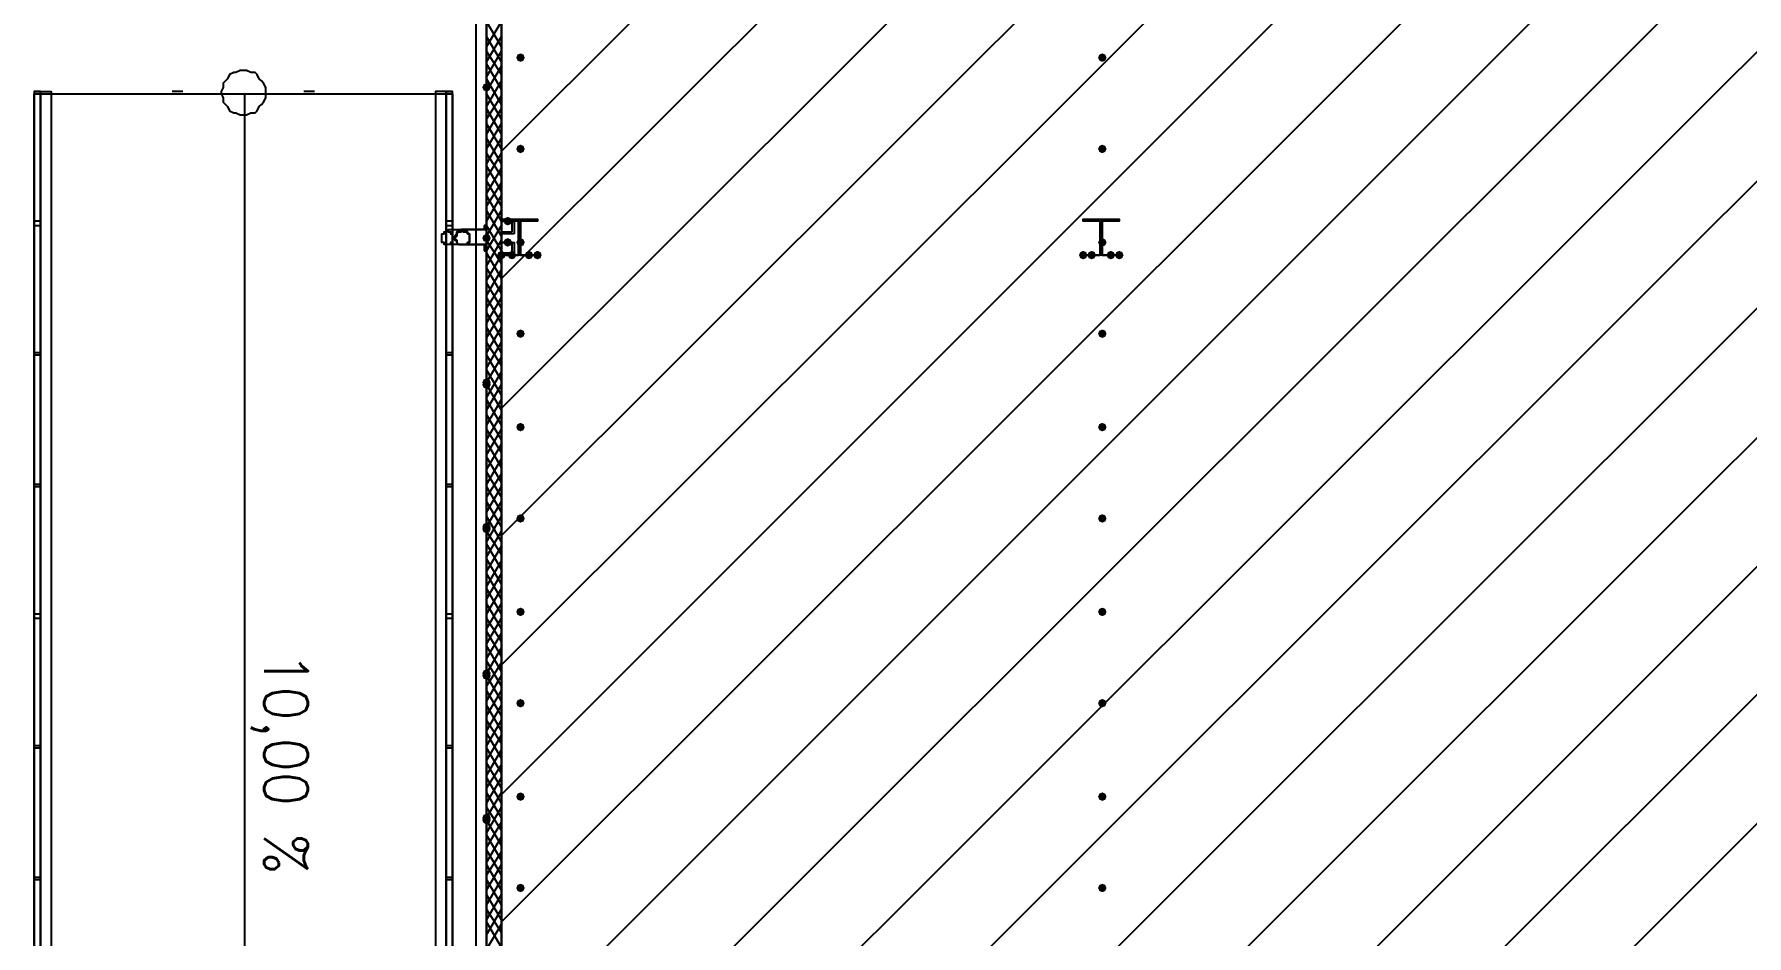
# Model space of a CAD drawing. Header units: millimetres. Extents: x 0 to 420, y 0 to 297.
# Drawn here: x 96.35 to 130.49, y 203.43 to 221.4 of the extents above; entities that cross this region are included whole.
import ezdxf

# ---------------------------------------------------------------- set-up
doc = ezdxf.new("R2010")
doc.units = ezdxf.units.MM
doc.layers.get('0').update_dxf_attribs({"linetype": 'CONTINUOUS'})
doc.styles.get("Standard").update_dxf_attribs({"font": 'STANDARD'})

msp = doc.modelspace()

# ---------------------------------------------------------------- hatches: boundary and pattern name
at = {"true_color": 0x000007}
h = msp.add_hatch(color=0, dxfattribs=at)
h.paths.add_polyline_path([(105.367667, 235.373333), (105.367667, 217.339333)], flags=0)
h.paths.add_polyline_path([(105.367667, 217.339333), (105.367667, 235.373333)], flags=0)
for points in [[(106.129667, 220.937667), (106.104796, 220.877871), (106.045, 220.853), (105.985204, 220.877871), (105.960333, 220.937667), (105.985204, 220.997462), (106.045, 221.022333), (106.104796, 220.997463)], [(117.729, 220.937667), (117.704129, 220.877871), (117.644333, 220.853), (117.584538, 220.877871), (117.559667, 220.937667), (117.584537, 220.997462), (117.644333, 221.022333), (117.704129, 220.997463)], [(106.129667, 219.117333), (106.104796, 219.057537), (106.045, 219.032667), (105.985204, 219.057537), (105.960333, 219.117333), (105.985204, 219.177129), (106.045, 219.202), (106.104796, 219.177129)], [(117.729, 219.117333), (117.704129, 219.057537), (117.644333, 219.032667), (117.584538, 219.057537), (117.559667, 219.117333), (117.584537, 219.177129), (117.644333, 219.202), (117.704129, 219.177129)], [(105.875667, 217.678), (105.850796, 217.618204), (105.791, 217.593333), (105.731204, 217.618204), (105.706333, 217.678), (105.731204, 217.737796), (105.791, 217.762667), (105.850796, 217.737796)], [(105.452333, 217.339333), (105.427463, 217.279538), (105.367667, 217.254667), (105.307871, 217.279538), (105.283, 217.339333), (105.307871, 217.399129), (105.367667, 217.424), (105.427462, 217.399129)], [(105.452333, 217.339333), (105.427463, 217.279538), (105.367667, 217.254667), (105.307871, 217.279538), (105.283, 217.339333), (105.307871, 217.399129), (105.367667, 217.424), (105.427462, 217.399129)], [(105.875667, 217.254667), (105.850796, 217.194871), (105.791, 217.17), (105.731204, 217.194871), (105.706333, 217.254667), (105.731204, 217.314462), (105.791, 217.339333), (105.850796, 217.314463)], [(106.129667, 217.254667), (106.104796, 217.194871), (106.045, 217.17), (105.985204, 217.194871), (105.960333, 217.254667), (105.985204, 217.314462), (106.045, 217.339333), (106.104796, 217.314463)], [(117.729, 217.254667), (117.704129, 217.194871), (117.644333, 217.17), (117.584538, 217.194871), (117.559667, 217.254667), (117.584537, 217.314462), (117.644333, 217.339333), (117.704129, 217.314463)], [(105.748667, 217.000667), (105.723796, 216.940871), (105.664, 216.916), (105.604204, 216.940871), (105.579333, 217.000667), (105.604204, 217.060462), (105.664, 217.085333), (105.723796, 217.060463)], [(105.960333, 217.000667), (105.935463, 216.940871), (105.875667, 216.916), (105.815871, 216.940871), (105.791, 217.000667), (105.815871, 217.060462), (105.875667, 217.085333), (105.935462, 217.060463)], [(106.299, 217.000667), (106.274129, 216.940871), (106.214333, 216.916), (106.154538, 216.940871), (106.129667, 217.000667), (106.154537, 217.060462), (106.214333, 217.085333), (106.274129, 217.060463)], [(106.468333, 217.000667), (106.443463, 216.940871), (106.383667, 216.916), (106.323871, 216.940871), (106.299, 217.000667), (106.323871, 217.060462), (106.383667, 217.085333), (106.443462, 217.060463)], [(117.348, 217.000667), (117.323129, 216.940871), (117.263333, 216.916), (117.203538, 216.940871), (117.178667, 217.000667), (117.203537, 217.060462), (117.263333, 217.085333), (117.323129, 217.060463)], [(117.517333, 217.000667), (117.492463, 216.940871), (117.432667, 216.916), (117.372871, 216.940871), (117.348, 217.000667), (117.372871, 217.060462), (117.432667, 217.085333), (117.492462, 217.060463)], [(117.898333, 217.000667), (117.873463, 216.940871), (117.813667, 216.916), (117.753871, 216.940871), (117.729, 217.000667), (117.753871, 217.060462), (117.813667, 217.085333), (117.873462, 217.060463)], [(118.067667, 217.000667), (118.042796, 216.940871), (117.983, 216.916), (117.923204, 216.940871), (117.898333, 217.000667), (117.923204, 217.060462), (117.983, 217.085333), (118.042796, 217.060463)], [(106.129667, 215.434333), (106.104796, 215.374537), (106.045, 215.349667), (105.985204, 215.374537), (105.960333, 215.434333), (105.985204, 215.494129), (106.045, 215.519), (106.104796, 215.494129)], [(117.729, 215.434333), (117.704129, 215.374537), (117.644333, 215.349667), (117.584538, 215.374537), (117.559667, 215.434333), (117.584537, 215.494129), (117.644333, 215.519), (117.704129, 215.494129)], [(106.129667, 213.571667), (106.104796, 213.511871), (106.045, 213.487), (105.985204, 213.511871), (105.960333, 213.571667), (105.985204, 213.631462), (106.045, 213.656333), (106.104796, 213.631463)], [(117.729, 213.571667), (117.704129, 213.511871), (117.644333, 213.487), (117.584538, 213.511871), (117.559667, 213.571667), (117.584537, 213.631462), (117.644333, 213.656333), (117.704129, 213.631463)], [(106.129667, 211.751333), (106.104796, 211.691537), (106.045, 211.666667), (105.985204, 211.691537), (105.960333, 211.751333), (105.985204, 211.811129), (106.045, 211.836), (106.104796, 211.811129)], [(117.729, 211.751333), (117.704129, 211.691537), (117.644333, 211.666667), (117.584538, 211.691537), (117.559667, 211.751333), (117.584537, 211.811129), (117.644333, 211.836), (117.704129, 211.811129)], [(106.129667, 209.888667), (106.104796, 209.828871), (106.045, 209.804), (105.985204, 209.828871), (105.960333, 209.888667), (105.985204, 209.948462), (106.045, 209.973333), (106.104796, 209.948463)], [(117.729, 209.888667), (117.704129, 209.828871), (117.644333, 209.804), (117.584538, 209.828871), (117.559667, 209.888667), (117.584537, 209.948462), (117.644333, 209.973333), (117.704129, 209.948463)], [(106.129667, 208.068333), (106.104796, 208.008537), (106.045, 207.983667), (105.985204, 208.008537), (105.960333, 208.068333), (105.985204, 208.128129), (106.045, 208.153), (106.104796, 208.128129)], [(117.729, 208.068333), (117.704129, 208.008537), (117.644333, 207.983667), (117.584538, 208.008537), (117.559667, 208.068333), (117.584537, 208.128129), (117.644333, 208.153), (117.704129, 208.128129)], [(106.129667, 206.205667), (106.104796, 206.145871), (106.045, 206.121), (105.985204, 206.145871), (105.960333, 206.205667), (105.985204, 206.265462), (106.045, 206.290333), (106.104796, 206.265463)], [(117.729, 206.205667), (117.704129, 206.145871), (117.644333, 206.121), (117.584538, 206.145871), (117.559667, 206.205667), (117.584537, 206.265462), (117.644333, 206.290333), (117.704129, 206.265463)], [(106.129667, 204.385333), (106.104796, 204.325537), (106.045, 204.300667), (105.985204, 204.325537), (105.960333, 204.385333), (105.985204, 204.445129), (106.045, 204.47), (106.104796, 204.445129)], [(117.729, 204.385333), (117.704129, 204.325537), (117.644333, 204.300667), (117.584538, 204.325537), (117.559667, 204.385333), (117.584537, 204.445129), (117.644333, 204.47), (117.704129, 204.445129)]]:
    msp.add_hatch(color=0, dxfattribs=at).paths.add_polyline_path(points, flags=0)
at = {"true_color": 0x0000fe}
for points in [[(105.452333, 220.345), (105.427463, 220.285204), (105.367667, 220.260333), (105.307871, 220.285204), (105.283, 220.345), (105.307871, 220.404796), (105.367667, 220.429667), (105.427462, 220.404796)], [(105.452333, 220.345), (105.427463, 220.285204), (105.367667, 220.260333), (105.307871, 220.285204), (105.283, 220.345), (105.307871, 220.404796), (105.367667, 220.429667), (105.427462, 220.404796)], [(105.452333, 217.339333), (105.427463, 217.279538), (105.367667, 217.254667), (105.307871, 217.279538), (105.283, 217.339333), (105.307871, 217.399129), (105.367667, 217.424), (105.427462, 217.399129)], [(105.452333, 217.339333), (105.427463, 217.279538), (105.367667, 217.254667), (105.307871, 217.279538), (105.283, 217.339333), (105.307871, 217.399129), (105.367667, 217.424), (105.427462, 217.399129)], [(105.452333, 214.460667), (105.427463, 214.400871), (105.367667, 214.376), (105.307871, 214.400871), (105.283, 214.460667), (105.307871, 214.520462), (105.367667, 214.545333), (105.427462, 214.520463)], [(105.452333, 214.418333), (105.427463, 214.358537), (105.367667, 214.333667), (105.307871, 214.358537), (105.283, 214.418333), (105.307871, 214.478129), (105.367667, 214.503), (105.427462, 214.478129)], [(105.452333, 211.582), (105.427463, 211.522204), (105.367667, 211.497333), (105.307871, 211.522204), (105.283, 211.582), (105.307871, 211.641796), (105.367667, 211.666667), (105.427462, 211.641796)], [(105.452333, 211.539667), (105.427463, 211.479871), (105.367667, 211.455), (105.307871, 211.479871), (105.283, 211.539667), (105.307871, 211.599462), (105.367667, 211.624333), (105.427462, 211.599463)], [(105.452333, 208.661), (105.427463, 208.601204), (105.367667, 208.576333), (105.307871, 208.601204), (105.283, 208.661), (105.307871, 208.720796), (105.367667, 208.745667), (105.427462, 208.720796)], [(105.452333, 208.618667), (105.427463, 208.558871), (105.367667, 208.534), (105.307871, 208.558871), (105.283, 208.618667), (105.307871, 208.678462), (105.367667, 208.703333), (105.427462, 208.678463)], [(105.452333, 205.782333), (105.427463, 205.722537), (105.367667, 205.697667), (105.307871, 205.722537), (105.283, 205.782333), (105.307871, 205.842129), (105.367667, 205.867), (105.427462, 205.842129)], [(105.452333, 205.74), (105.427463, 205.680204), (105.367667, 205.655333), (105.307871, 205.680204), (105.283, 205.74), (105.307871, 205.799796), (105.367667, 205.824667), (105.427462, 205.799796)]]:
    msp.add_hatch(color=0, dxfattribs=at).paths.add_polyline_path(points, flags=0)
at = {"true_color": 0x000007}
h = msp.add_hatch(color=0, dxfattribs=at)
h.paths.add_polyline_path([(105.367667, 217.339333), (105.367667, 199.940333)], flags=0)
h.paths.add_polyline_path([(105.367667, 199.940333), (105.367667, 217.339333)], flags=0)

# ---------------------------------------------------------------- linework, layer by layer
at = {"color": 0, "true_color": 0x000007}
for points in [[(105.156, 117.940667), (390.990667, 117.940667), (390.990667, 235.627333), (105.156, 235.627333)], [(105.367667, 235.373333), (105.367667, 217.339333)], [(105.367667, 217.339333), (105.367667, 235.373333)], [(105.664, 229.023333), (105.664, 200.617667), (134.874, 200.617667), (134.874, 235.077), (122.512667, 235.077), (122.512667, 229.023333)], [(100.541667, 219.794667), (100.584, 219.794667), (100.668667, 219.837), (100.753333, 219.837), (100.795667, 219.879333), (100.838, 219.964), (100.880333, 220.006333), (100.922667, 220.048667), (100.965, 220.133333), (100.965, 220.218), (100.965, 220.260333), (100.965, 220.345), (100.922667, 220.429667), (100.880333, 220.472), (100.838, 220.514333), (100.795667, 220.599), (100.753333, 220.641333), (100.668667, 220.641333), (100.584, 220.683667), (100.541667, 220.683667), (100.457, 220.683667), (100.372333, 220.641333), (100.33, 220.641333), (100.245333, 220.599), (100.203, 220.514333), (100.160667, 220.472), (100.118333, 220.429667), (100.118333, 220.345), (100.076, 220.260333), (100.076, 220.218), (100.118333, 220.133333), (100.118333, 220.048667), (100.160667, 220.006333), (100.203, 219.964), (100.245333, 219.879333), (100.33, 219.837), (100.372333, 219.837), (100.457, 219.794667)], [(96.477667, 220.218), (96.477667, 220.260333), (96.435333, 220.260333), (96.393, 220.260333), (96.350667, 220.260333), (96.350667, 220.218), (96.393, 220.218), (96.435333, 220.218)], [(96.350667, 194.140667), (96.350667, 220.218), (96.477667, 220.218), (96.477667, 194.140667), (96.350667, 194.140667), (96.350667, 220.218), (96.477667, 220.218), (96.477667, 194.140667), (96.350667, 194.140667), (96.350667, 220.218), (96.477667, 220.218), (96.477667, 194.140667), (96.350667, 194.140667), (96.350667, 220.218), (96.477667, 220.218), (96.477667, 194.140667), (96.350667, 194.140667), (96.477667, 194.140667), (96.477667, 220.218), (96.350667, 220.218)], [(96.562333, 194.140667), (96.477667, 194.140667), (96.477667, 220.260333), (96.689333, 220.260333), (96.689333, 194.140667)], [(104.478667, 194.140667), (104.563333, 194.140667), (104.563333, 220.260333), (104.351667, 220.260333), (104.351667, 194.140667)], [(104.690333, 220.218), (104.690333, 220.260333), (104.648, 220.260333), (104.605667, 220.260333), (104.563333, 220.260333), (104.563333, 220.218), (104.605667, 220.218), (104.648, 220.218)], [(104.563333, 194.140667), (104.563333, 220.218), (104.690333, 220.218), (104.690333, 194.140667), (104.563333, 194.140667), (104.563333, 220.218), (104.690333, 220.218), (104.690333, 194.140667), (104.563333, 194.140667), (104.563333, 220.218), (104.690333, 220.218), (104.690333, 194.140667), (104.563333, 194.140667), (104.563333, 220.218), (104.690333, 220.218), (104.690333, 194.140667), (104.563333, 194.140667), (104.690333, 194.140667), (104.690333, 220.218), (104.563333, 220.218)], [(96.350667, 217.593333), (96.477667, 217.593333), (96.477667, 217.678), (96.350667, 217.678)], [(104.605667, 217.212333), (104.563333, 217.212333), (104.521, 217.212333), (104.521, 217.254667), (104.478667, 217.254667), (104.478667, 217.297), (104.478667, 217.339333), (104.478667, 217.381667), (104.478667, 217.424), (104.521, 217.424), (104.521, 217.466333), (104.563333, 217.466333), (104.605667, 217.508667), (104.605667, 217.466333), (104.648, 217.466333), (104.648, 217.424), (104.690333, 217.424), (104.690333, 217.381667), (104.690333, 217.339333), (104.690333, 217.297), (104.690333, 217.254667), (104.648, 217.254667), (104.648, 217.212333)], [(104.563333, 217.593333), (104.690333, 217.593333), (104.690333, 217.678), (104.563333, 217.678)], [(105.367667, 217.085333), (105.325333, 217.085333), (105.325333, 217.212333), (104.902, 217.212333), (104.859667, 217.212333), (104.817333, 217.212333), (104.775, 217.254667), (104.775, 217.297), (104.732667, 217.297), (104.732667, 217.339333), (104.732667, 217.381667), (104.775, 217.424), (104.775, 217.466333), (104.817333, 217.466333), (104.859667, 217.466333), (104.859667, 217.508667), (104.902, 217.508667), (105.325333, 217.508667), (105.325333, 217.593333), (105.367667, 217.593333), (105.367667, 217.508667), (104.902, 217.508667), (104.859667, 217.466333), (104.817333, 217.466333), (104.775, 217.424), (104.775, 217.381667), (104.732667, 217.339333), (104.775, 217.297), (104.775, 217.254667), (104.817333, 217.212333), (104.859667, 217.212333), (104.902, 217.212333), (105.367667, 217.212333), (105.367667, 217.085333), (105.325333, 217.085333), (105.325333, 217.212333), (104.902, 217.212333), (104.859667, 217.212333), (104.817333, 217.212333), (104.775, 217.254667), (104.775, 217.297), (104.732667, 217.297), (104.732667, 217.339333), (104.732667, 217.381667), (104.775, 217.424), (104.775, 217.466333), (104.817333, 217.466333), (104.859667, 217.466333), (104.859667, 217.508667), (104.902, 217.508667), (105.325333, 217.508667), (105.325333, 217.593333), (105.367667, 217.593333), (105.367667, 217.508667), (104.902, 217.508667), (104.859667, 217.466333), (104.817333, 217.466333), (104.775, 217.424), (104.775, 217.381667), (104.732667, 217.339333), (104.775, 217.297), (104.775, 217.254667), (104.817333, 217.212333), (104.859667, 217.212333), (104.902, 217.212333), (105.367667, 217.212333), (105.367667, 217.085333), (105.367667, 217.212333), (104.902, 217.212333), (104.859667, 217.212333), (104.817333, 217.212333), (104.775, 217.254667), (104.775, 217.297), (104.732667, 217.339333), (104.775, 217.381667), (104.775, 217.424), (104.817333, 217.466333), (104.859667, 217.466333), (104.902, 217.508667), (105.367667, 217.508667), (105.367667, 217.593333), (105.325333, 217.593333), (105.325333, 217.508667), (104.902, 217.508667), (104.859667, 217.508667), (104.859667, 217.466333), (104.817333, 217.466333), (104.775, 217.466333), (104.775, 217.424), (104.732667, 217.381667), (104.732667, 217.339333), (104.732667, 217.297), (104.775, 217.297), (104.775, 217.254667), (104.817333, 217.212333), (104.859667, 217.212333), (104.902, 217.212333), (105.325333, 217.212333), (105.325333, 217.085333)], [(104.902, 217.212333), (104.944333, 217.212333), (104.986667, 217.212333), (104.986667, 217.254667), (105.029, 217.254667), (105.029, 217.297), (105.029, 217.339333), (105.029, 217.381667), (105.029, 217.424), (104.986667, 217.424), (104.986667, 217.466333), (104.944333, 217.466333), (104.902, 217.466333), (104.902, 217.508667), (104.859667, 217.466333), (104.817333, 217.466333), (104.775, 217.424), (104.775, 217.381667), (104.732667, 217.339333), (104.775, 217.297), (104.775, 217.254667), (104.817333, 217.212333), (104.859667, 217.212333), (104.902, 217.212333), (104.859667, 217.212333), (104.817333, 217.212333), (104.775, 217.254667), (104.775, 217.297), (104.732667, 217.339333), (104.775, 217.381667), (104.775, 217.424), (104.817333, 217.466333), (104.859667, 217.466333), (104.902, 217.508667), (104.902, 217.466333), (104.944333, 217.466333), (104.986667, 217.466333), (104.986667, 217.424), (105.029, 217.424), (105.029, 217.381667), (105.029, 217.339333), (105.029, 217.297), (105.029, 217.254667), (104.986667, 217.254667), (104.986667, 217.212333), (104.944333, 217.212333)], [(104.902, 217.508667), (104.902, 217.466333), (104.944333, 217.466333), (104.986667, 217.466333), (104.986667, 217.424), (105.029, 217.424), (105.029, 217.381667), (105.029, 217.339333), (105.029, 217.297), (105.029, 217.254667), (104.986667, 217.254667), (104.986667, 217.212333), (104.944333, 217.212333), (104.902, 217.212333), (104.859667, 217.212333), (104.817333, 217.212333), (104.775, 217.254667), (104.775, 217.297), (104.732667, 217.339333), (104.775, 217.381667), (104.775, 217.424), (104.817333, 217.466333), (104.859667, 217.466333)], [(106.383667, 217.000667), (105.664, 217.000667), (106.002667, 217.000667), (106.002667, 217.678), (105.664, 217.678), (105.664, 217.720333), (106.383667, 217.720333), (106.383667, 217.678), (106.045, 217.678), (106.045, 217.000667)], [(105.918, 217.424), (105.664, 217.424), (105.664, 217.678), (105.918, 217.678)], [(105.875667, 217.466333), (105.875667, 217.678), (105.664, 217.678), (105.664, 217.466333)], [(117.983, 217.000667), (117.263333, 217.000667), (117.602, 217.000667), (117.602, 217.678), (117.263333, 217.678), (117.263333, 217.720333), (117.983, 217.720333), (117.983, 217.678), (117.644333, 217.678), (117.644333, 217.000667)], [(105.367667, 217.339333), (105.367667, 199.940333)], [(105.367667, 199.940333), (105.367667, 217.339333)], [(105.367667, 217.339333), (105.367667, 199.940333)], [(105.367667, 217.339333), (105.367667, 199.940333)], [(105.918, 217.000667), (105.664, 217.000667), (105.664, 217.254667), (105.918, 217.254667)], [(105.875667, 217.043), (105.875667, 217.254667), (105.664, 217.254667), (105.664, 217.043)], [(96.350667, 215.011), (96.477667, 215.011), (96.477667, 215.053333), (96.350667, 215.053333)], [(104.563333, 215.011), (104.690333, 215.011), (104.690333, 215.053333), (104.563333, 215.053333)], [(96.350667, 212.386333), (96.477667, 212.386333), (96.477667, 212.428667), (96.350667, 212.428667)], [(104.563333, 212.386333), (104.690333, 212.386333), (104.690333, 212.428667), (104.563333, 212.428667)], [(96.350667, 209.761667), (96.477667, 209.761667), (96.477667, 209.846333), (96.350667, 209.846333)], [(104.563333, 209.761667), (104.690333, 209.761667), (104.690333, 209.846333), (104.563333, 209.846333)], [(96.350667, 207.179333), (96.477667, 207.179333), (96.477667, 207.221667), (96.350667, 207.221667)], [(104.563333, 207.179333), (104.690333, 207.179333), (104.690333, 207.221667), (104.563333, 207.221667)], [(96.350667, 204.554667), (96.477667, 204.554667), (96.477667, 204.597), (96.350667, 204.597)], [(104.563333, 204.554667), (104.690333, 204.554667), (104.690333, 204.597), (104.563333, 204.597)]]:
    msp.add_lwpolyline(points, close=True, dxfattribs=at)
for points in [[(105.367667, 235.415667), (105.367667, 217.339333), (105.367667, 235.373333)], [(105.367667, 235.415667), (105.367667, 217.339333), (105.367667, 235.373333)], [(105.367667, 235.373333), (105.367667, 217.339333), (105.367667, 235.373333), (105.367667, 217.339333)], [(105.367667, 235.373333), (105.367667, 180.086)], [(105.664, 200.617667), (105.664, 229.023333)], [(105.367667, 221.149333), (105.664, 221.657333)], [(105.664, 221.149333), (105.367667, 221.657333)], [(105.367667, 220.853), (105.664, 221.361)], [(105.664, 220.853), (105.367667, 221.361)], [(105.367667, 220.556667), (105.664, 221.064667)], [(105.664, 220.599), (105.367667, 221.064667)], [(105.664, 220.302667), (105.367667, 220.810667)], [(105.367667, 220.260333), (105.664, 220.768333)], [(96.477667, 220.218), (104.563333, 220.218)], [(96.477667, 220.218), (96.477667, 194.140667), (104.563333, 194.140667), (104.563333, 220.218)], [(100.541667, 220.218), (100.541667, 194.140667), (96.477667, 198.162333)], [(99.314, 220.260333), (99.102333, 220.260333)], [(101.938667, 220.260333), (101.727, 220.260333)], [(105.664, 220.006333), (105.367667, 220.514333)], [(105.367667, 219.964), (105.664, 220.472)], [(105.664, 219.71), (105.367667, 220.218)], [(105.367667, 219.71), (105.664, 220.175667)], [(105.367667, 219.413667), (105.664, 219.921667)], [(105.664, 219.413667), (105.367667, 219.921667)], [(105.367667, 219.117333), (105.664, 219.625333)], [(105.664, 219.117333), (105.367667, 219.625333)], [(105.367667, 218.821), (105.664, 219.329)], [(105.664, 218.821), (105.367667, 219.329)], [(105.367667, 218.524667), (105.664, 219.032667)], [(105.664, 218.567), (105.367667, 219.032667)], [(105.664, 218.270667), (105.367667, 218.778667)], [(105.367667, 218.228333), (105.664, 218.736333)], [(105.664, 217.974333), (105.367667, 218.482333)], [(105.367667, 217.974333), (105.664, 218.44)], [(105.367667, 217.678), (105.664, 218.186)], [(105.664, 217.678), (105.367667, 218.186)], [(105.367667, 217.381667), (105.664, 217.889667)], [(105.664, 217.381667), (105.367667, 217.889667)], [(104.605667, 217.508667), (104.902, 217.508667)], [(105.367667, 217.085333), (105.664, 217.593333)], [(105.664, 217.085333), (105.367667, 217.593333)], [(105.664, 217.678), (105.664, 217.720333)], [(105.875667, 217.678), (105.875667, 217.720333)], [(106.045, 217.000667), (106.045, 217.720333)], [(106.214333, 217.678), (106.214333, 217.720333)], [(106.383667, 217.678), (106.383667, 217.720333)], [(117.263333, 217.678), (117.263333, 217.720333)], [(117.432667, 217.678), (117.432667, 217.720333)], [(117.644333, 217.000667), (117.644333, 217.720333)], [(117.813667, 217.678), (117.813667, 217.720333)], [(117.983, 217.678), (117.983, 217.720333)], [(104.902, 217.212333), (104.605667, 217.212333)], [(105.367667, 217.339333), (105.367667, 199.940333), (105.367667, 217.339333), (105.367667, 199.940333)], [(105.367667, 216.789), (105.664, 217.297)], [(105.664, 216.831333), (105.367667, 217.297)], [(105.791, 217.424), (105.791, 217.466333)], [(105.664, 216.535), (105.367667, 217.043)], [(105.367667, 216.492667), (105.664, 217.000667)], [(105.791, 217.000667), (105.791, 217.043)], [(105.664, 216.238667), (105.367667, 216.746667)], [(105.367667, 216.196333), (105.664, 216.704333)], [(105.664, 215.942333), (105.367667, 216.450333)], [(105.367667, 215.942333), (105.664, 216.408)], [(105.367667, 215.646), (105.664, 216.154)], [(105.664, 215.646), (105.367667, 216.154)], [(105.367667, 215.349667), (105.664, 215.857667)], [(105.664, 215.349667), (105.367667, 215.857667)], [(105.367667, 215.053333), (105.664, 215.561333)], [(105.664, 215.053333), (105.367667, 215.561333)], [(105.367667, 214.757), (105.664, 215.265)], [(105.664, 214.799333), (105.367667, 215.265)], [(105.664, 214.503), (105.367667, 215.011)], [(105.367667, 214.460667), (105.664, 214.968667)], [(105.664, 214.206667), (105.367667, 214.714667)], [(105.367667, 214.164333), (105.664, 214.672333)], [(105.367667, 213.910333), (105.664, 214.418333)], [(105.664, 213.910333), (105.367667, 214.418333)], [(105.367667, 213.614), (105.664, 214.122)], [(105.664, 213.614), (105.367667, 214.122)], [(105.367667, 213.317667), (105.664, 213.825667)], [(105.664, 213.317667), (105.367667, 213.825667)], [(105.367667, 213.021333), (105.664, 213.529333)], [(105.664, 213.063667), (105.367667, 213.529333)], [(105.664, 212.767333), (105.367667, 213.275333)], [(105.367667, 212.725), (105.664, 213.233)], [(105.664, 212.471), (105.367667, 212.979)], [(105.367667, 212.428667), (105.664, 212.936667)], [(105.664, 212.174667), (105.367667, 212.682667)], [(105.367667, 212.174667), (105.664, 212.640333)], [(105.367667, 211.878333), (105.664, 212.386333)], [(105.664, 211.878333), (105.367667, 212.386333)], [(105.367667, 211.582), (105.664, 212.09)], [(105.664, 211.582), (105.367667, 212.09)], [(96.477667, 211.751333), (96.477667, 211.539667)], [(104.563333, 211.539667), (104.563333, 211.666667), (104.563333, 211.751333)], [(105.367667, 211.285667), (105.664, 211.793667)], [(105.664, 211.285667), (105.367667, 211.793667)], [(105.367667, 210.989333), (105.664, 211.497333)], [(105.664, 211.031667), (105.367667, 211.497333)], [(105.664, 210.735333), (105.367667, 211.243333)], [(105.367667, 210.693), (105.664, 211.201)], [(105.664, 210.439), (105.367667, 210.947)], [(105.367667, 210.396667), (105.664, 210.904667)], [(105.367667, 210.142667), (105.664, 210.650667)], [(105.664, 210.142667), (105.367667, 210.650667)], [(105.367667, 209.846333), (105.664, 210.354333)], [(105.664, 209.846333), (105.367667, 210.354333)], [(105.367667, 209.55), (105.664, 210.058)], [(105.664, 209.55), (105.367667, 210.058)], [(105.367667, 209.253667), (105.664, 209.761667)], [(105.664, 209.296), (105.367667, 209.761667)], [(105.664, 208.999667), (105.367667, 209.507667)], [(105.367667, 208.957333), (105.664, 209.465333)], [(105.664, 208.703333), (105.367667, 209.211333)], [(105.367667, 208.661), (105.664, 209.169)], [(105.664, 208.407), (105.367667, 208.915)], [(105.367667, 208.407), (105.664, 208.872667)], [(105.367667, 208.110667), (105.664, 208.618667)], [(105.664, 208.110667), (105.367667, 208.618667)], [(105.367667, 207.814333), (105.664, 208.322333)], [(105.664, 207.814333), (105.367667, 208.322333)], [(105.367667, 207.518), (105.664, 208.026)], [(105.664, 207.518), (105.367667, 208.026)], [(105.367667, 207.221667), (105.664, 207.729667)], [(105.664, 207.264), (105.367667, 207.729667)], [(105.664, 206.967667), (105.367667, 207.475667)], [(105.367667, 206.925333), (105.664, 207.433333)], [(105.664, 206.671333), (105.367667, 207.179333)], [(105.367667, 206.629), (105.664, 207.137)], [(105.664, 206.375), (105.367667, 206.883)], [(105.367667, 206.375), (105.664, 206.840667)], [(105.367667, 206.078667), (105.664, 206.586667)], [(105.664, 206.078667), (105.367667, 206.586667)], [(105.367667, 205.782333), (105.664, 206.290333)], [(105.664, 205.782333), (105.367667, 206.290333)], [(105.367667, 205.486), (105.664, 205.994)], [(105.664, 205.528333), (105.367667, 205.994)], [(105.664, 205.232), (105.367667, 205.74)], [(105.367667, 205.189667), (105.664, 205.697667)], [(105.664, 204.935667), (105.367667, 205.443667)], [(105.367667, 204.893333), (105.664, 205.401333)], [(105.664, 204.639333), (105.367667, 205.147333)], [(105.367667, 204.639333), (105.664, 205.105)], [(105.367667, 204.343), (105.664, 204.851)], [(105.664, 204.343), (105.367667, 204.851)], [(105.367667, 204.046667), (105.664, 204.554667)], [(105.664, 204.046667), (105.367667, 204.554667)], [(105.367667, 203.750333), (105.664, 204.258333)], [(105.664, 203.750333), (105.367667, 204.258333)], [(105.367667, 203.454), (105.664, 203.962)], [(105.664, 203.496333), (105.367667, 203.962)], [(105.664, 203.2), (105.367667, 203.708)], [(105.367667, 203.157667), (105.664, 203.665667)]]:
    msp.add_lwpolyline(points, dxfattribs=at)
at = {"color": 0, "true_color": 0x000005}
for points in [[(105.664001, 219.074999), (121.708335, 235.076999)], [(105.664001, 216.534999), (124.248335, 235.076999)], [(105.664001, 213.952666), (126.830668, 235.076999)], [(105.664001, 211.412666), (129.370668, 235.076999)], [(105.664001, 208.830332), (131.953001, 235.076999)], [(105.664001, 206.247999), (134.493001, 235.076999)], [(105.664001, 203.707999), (137.075334, 235.076999)], [(105.664001, 201.125666), (139.615334, 235.076999)], [(107.696001, 200.617666), (142.197668, 235.076999)], [(110.236001, 200.617666), (144.737668, 235.076999)], [(112.818335, 200.617666), (147.320001, 235.076999)], [(115.358335, 200.617666), (149.860001, 235.076999)], [(117.940668, 200.617666), (152.442334, 235.076999)], [(118.279335, 198.373999), (154.982334, 235.076999)], [(118.279335, 195.833999), (157.564668, 235.076999)], [(118.279335, 193.251666), (160.104668, 235.076999)]]:
    msp.add_lwpolyline(points, dxfattribs=at)

# ---------------------------------------------------------------- texts
at = {"color": 0, "true_color": 0x000007, "insert": (100.66867, 209.084331), "char_height": 0.872032, "width": 4.28749084, "attachment_point": 7, "rotation": 270}
msp.add_mtext('10,00 %', dxfattribs=at)

doc.saveas('drawing.dxf')
